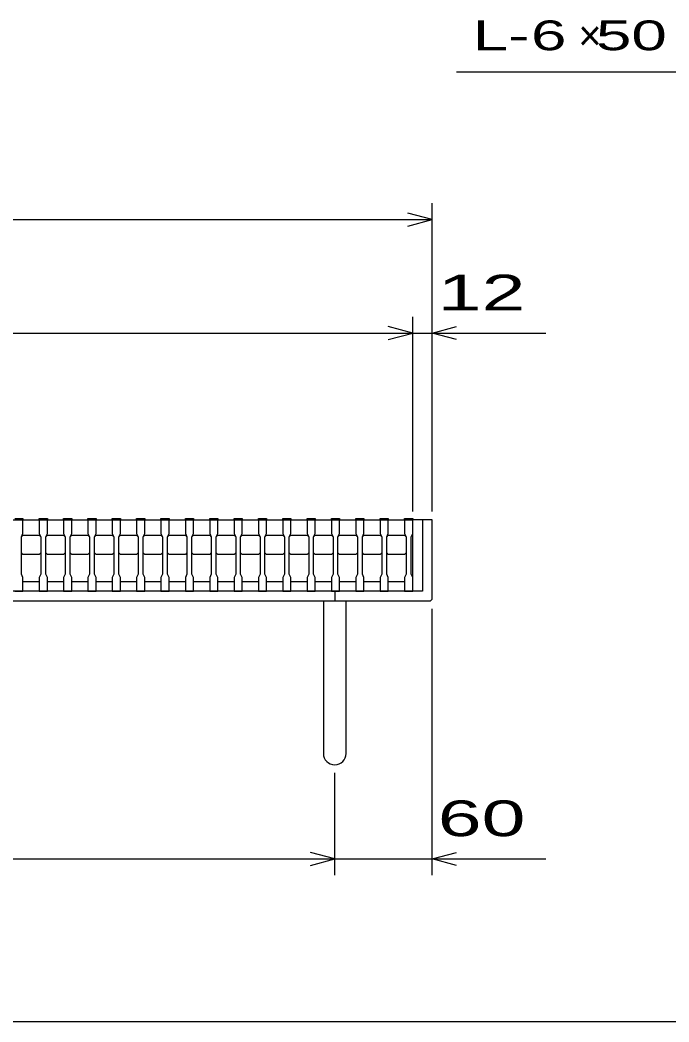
# Model space of a CAD drawing. Units: millimetres, scale not verified. Extents: x -1820 to 1731, y -1282 to 1054.
# Drawn here: x -615 to -215, y -1146 to -529 of the extents above; entities that cross this region are included whole.
import ezdxf
from ezdxf.enums import TextEntityAlignment as Align

# ---------------------------------------------------------------- set-up
doc = ezdxf.new("R2010")
doc.units = ezdxf.units.MM
doc.header["$LTSCALE"] = 10
for name, color, linetype, lineweight in [('0_2', 150, 'Continuous', 25), ('16', 3, 'Continuous', 25), ('19', 6, 'Continuous', 25), ('22', 2, 'Continuous', 25)]:
    doc.layers.add(name, color=color, linetype=linetype, lineweight=lineweight)
doc.styles.add('ベクトル', font='')
doc.styles.get('ベクトル').set_extended_font_data('ベクトル')

msp = doc.modelspace()

# ---------------------------------------------------------------- linework, layer by layer
at = {"layer": '0_2'}
msp.add_line((1731, -1146.5), (-1729, -1146.5), dxfattribs=at)
at = {"layer": '16'}
for p, q in [((-918, -837), (-373, -837)), ((-618, -836.3), (-613, -836.3)), ((-613, -837), (-618, -837)), ((-613, -836.3), (-613, -837)), ((-613, -845.5), (-613, -837)), ((-603, -837), (-603, -836.3)), ((-603, -836.3), (-598, -836.3)), ((-603, -837), (-603, -845.5)), ((-598, -837), (-603, -837)), ((-598, -836.3), (-598, -837)), ((-598, -845.5), (-598, -837)), ((-588, -837), (-588, -836.3)), ((-588, -836.3), (-583, -836.3)), ((-588, -837), (-588, -845.5)), ((-583, -837), (-588, -837)), ((-583, -836.3), (-583, -837)), ((-583, -845.5), (-583, -837)), ((-573, -837), (-573, -836.3)), ((-573, -836.3), (-568, -836.3)), ((-573, -837), (-573, -845.5)), ((-568, -837), (-573, -837)), ((-568, -836.3), (-568, -837)), ((-568, -845.5), (-568, -837)), ((-558, -837), (-558, -836.3)), ((-558, -836.3), (-553, -836.3)), ((-558, -837), (-558, -845.5)), ((-553, -837), (-558, -837)), ((-553, -836.3), (-553, -837)), ((-553, -845.5), (-553, -837)), ((-543, -837), (-543, -836.3)), ((-543, -836.3), (-538, -836.3)), ((-543, -837), (-543, -845.5)), ((-538, -837), (-543, -837)), ((-538, -836.3), (-538, -837)), ((-538, -845.5), (-538, -837)), ((-528, -837), (-528, -836.3)), ((-528, -836.3), (-523, -836.3)), ((-528, -837), (-528, -845.5)), ((-523, -837), (-528, -837)), ((-523, -836.3), (-523, -837)), ((-523, -845.5), (-523, -837)), ((-513, -837), (-513, -836.3)), ((-513, -836.3), (-508, -836.3)), ((-513, -837), (-513, -845.5)), ((-508, -837), (-513, -837)), ((-508, -836.3), (-508, -837)), ((-508, -845.5), (-508, -837)), ((-498, -837), (-498, -836.3)), ((-498, -836.3), (-493, -836.3)), ((-498, -837), (-498, -845.5)), ((-493, -837), (-498, -837)), ((-493, -836.3), (-493, -837)), ((-493, -845.5), (-493, -837)), ((-483, -837), (-483, -836.3)), ((-483, -836.3), (-478, -836.3)), ((-483, -837), (-483, -845.5)), ((-478, -837), (-483, -837)), ((-478, -836.3), (-478, -837)), ((-478, -845.5), (-478, -837)), ((-468, -837), (-468, -836.3)), ((-468, -836.3), (-463, -836.3)), ((-468, -837), (-468, -845.5)), ((-463, -837), (-468, -837)), ((-463, -836.3), (-463, -837)), ((-463, -845.5), (-463, -837)), ((-453, -837), (-453, -836.3)), ((-453, -836.3), (-448, -836.3)), ((-453, -837), (-453, -845.5)), ((-448, -837), (-453, -837)), ((-448, -836.3), (-448, -837)), ((-448, -845.5), (-448, -837)), ((-438, -837), (-438, -836.3)), ((-438, -836.3), (-433, -836.3)), ((-438, -837), (-438, -845.5)), ((-433, -837), (-438, -837)), ((-433, -836.3), (-433, -837)), ((-433, -845.5), (-433, -837)), ((-423, -837), (-423, -836.3)), ((-423, -836.3), (-418, -836.3)), ((-423, -837), (-423, -845.5)), ((-418, -837), (-423, -837)), ((-418, -836.3), (-418, -837)), ((-418, -845.5), (-418, -837)), ((-408, -837), (-408, -836.3)), ((-408, -836.3), (-403, -836.3)), ((-408, -837), (-408, -845.5)), ((-403, -837), (-408, -837)), ((-403, -836.3), (-403, -837)), ((-403, -845.5), (-403, -837)), ((-393, -837), (-393, -836.3)), ((-393, -836.3), (-388, -836.3)), ((-393, -837), (-393, -845.5)), ((-388, -837), (-393, -837)), ((-388, -836.3), (-388, -837)), ((-388, -845.5), (-388, -837)), ((-378, -837), (-378, -836.3)), ((-378, -836.3), (-373, -836.3)), ((-378, -837), (-378, -845.5)), ((-373, -837), (-378, -837)), ((-373, -836.3), (-373, -837)), ((-373, -845.5), (-373, -837)), ((-373, -875), (-373, -837)), ((-614, -847.5), (-613, -845.5)), ((-603, -845.5), (-602, -847.5)), ((-599, -847.5), (-598, -845.5)), ((-588, -845.5), (-587, -847.5)), ((-584, -847.5), (-583, -845.5)), ((-573, -845.5), (-572, -847.5)), ((-569, -847.5), (-568, -845.5)), ((-558, -845.5), (-557, -847.5)), ((-554, -847.5), (-553, -845.5)), ((-543, -845.5), (-542, -847.5)), ((-539, -847.5), (-538, -845.5)), ((-528, -845.5), (-527, -847.5)), ((-524, -847.5), (-523, -845.5)), ((-513, -845.5), (-512, -847.5)), ((-509, -847.5), (-508, -845.5)), ((-498, -845.5), (-497, -847.5)), ((-494, -847.5), (-493, -845.5)), ((-483, -845.5), (-482, -847.5)), ((-479, -847.5), (-478, -845.5)), ((-468, -845.5), (-467, -847.5)), ((-464, -847.5), (-463, -845.5)), ((-453, -845.5), (-452, -847.5)), ((-449, -847.5), (-448, -845.5)), ((-438, -845.5), (-437, -847.5)), ((-434, -847.5), (-433, -845.5)), ((-423, -845.5), (-422, -847.5)), ((-419, -847.5), (-418, -845.5)), ((-408, -845.5), (-407, -847.5)), ((-404, -847.5), (-403, -845.5)), ((-393, -845.5), (-392, -847.5)), ((-389, -847.5), (-388, -845.5)), ((-378, -845.5), (-377, -847.5)), ((-374, -847.5), (-373, -845.5)), ((-614, -847.5), (-613, -846.5)), ((-614, -870.5), (-614, -847.5)), ((-613, -846.5), (-603, -846.5)), ((-603, -846.5), (-602, -847.5)), ((-602, -847.5), (-602, -870.5)), ((-599, -847.5), (-598, -846.5)), ((-599, -870.5), (-599, -847.5)), ((-598, -846.5), (-588, -846.5)), ((-588, -846.5), (-587, -847.5)), ((-587, -847.5), (-587, -870.5)), ((-584, -847.5), (-583, -846.5)), ((-584, -870.5), (-584, -847.5)), ((-583, -846.5), (-573, -846.5)), ((-573, -846.5), (-572, -847.5)), ((-572, -847.5), (-572, -870.5)), ((-569, -847.5), (-568, -846.5)), ((-569, -870.5), (-569, -847.5)), ((-568, -846.5), (-558, -846.5)), ((-558, -846.5), (-557, -847.5)), ((-557, -847.5), (-557, -870.5)), ((-554, -847.5), (-553, -846.5)), ((-554, -870.5), (-554, -847.5)), ((-553, -846.5), (-543, -846.5)), ((-543, -846.5), (-542, -847.5)), ((-542, -847.5), (-542, -870.5)), ((-539, -847.5), (-538, -846.5)), ((-539, -870.5), (-539, -847.5)), ((-538, -846.5), (-528, -846.5)), ((-528, -846.5), (-527, -847.5)), ((-527, -847.5), (-527, -870.5)), ((-524, -847.5), (-523, -846.5)), ((-524, -870.5), (-524, -847.5)), ((-523, -846.5), (-513, -846.5)), ((-513, -846.5), (-512, -847.5)), ((-512, -847.5), (-512, -870.5)), ((-509, -847.5), (-508, -846.5)), ((-509, -870.5), (-509, -847.5)), ((-508, -846.5), (-498, -846.5)), ((-498, -846.5), (-497, -847.5)), ((-497, -847.5), (-497, -870.5)), ((-494, -847.5), (-493, -846.5)), ((-494, -870.5), (-494, -847.5)), ((-493, -846.5), (-483, -846.5)), ((-483, -846.5), (-482, -847.5)), ((-482, -847.5), (-482, -870.5)), ((-479, -847.5), (-478, -846.5)), ((-479, -870.5), (-479, -847.5)), ((-478, -846.5), (-468, -846.5)), ((-468, -846.5), (-467, -847.5)), ((-467, -847.5), (-467, -870.5)), ((-464, -847.5), (-463, -846.5)), ((-464, -870.5), (-464, -847.5)), ((-463, -846.5), (-453, -846.5)), ((-453, -846.5), (-452, -847.5)), ((-452, -847.5), (-452, -870.5)), ((-449, -847.5), (-448, -846.5)), ((-449, -870.5), (-449, -847.5)), ((-448, -846.5), (-438, -846.5)), ((-438, -846.5), (-437, -847.5)), ((-437, -847.5), (-437, -870.5)), ((-434, -847.5), (-433, -846.5)), ((-434, -870.5), (-434, -847.5)), ((-433, -846.5), (-423, -846.5)), ((-423, -846.5), (-422, -847.5)), ((-422, -847.5), (-422, -870.5)), ((-419, -847.5), (-418, -846.5)), ((-419, -870.5), (-419, -847.5)), ((-418, -846.5), (-408, -846.5)), ((-408, -846.5), (-407, -847.5)), ((-407, -847.5), (-407, -870.5)), ((-404, -847.5), (-403, -846.5)), ((-404, -870.5), (-404, -847.5)), ((-403, -846.5), (-393, -846.5)), ((-393, -846.5), (-392, -847.5)), ((-392, -847.5), (-392, -870.5)), ((-389, -847.5), (-388, -846.5)), ((-389, -870.5), (-389, -847.5)), ((-388, -846.5), (-378, -846.5)), ((-378, -846.5), (-377, -847.5)), ((-377, -847.5), (-377, -870.5)), ((-374, -870.5), (-374, -847.5)), ((-613, -858.5), (-614, -857.5)), ((-602, -857.5), (-603, -858.5)), ((-598, -858.5), (-599, -857.5)), ((-587, -857.5), (-588, -858.5)), ((-583, -858.5), (-584, -857.5)), ((-572, -857.5), (-573, -858.5)), ((-568, -858.5), (-569, -857.5)), ((-557, -857.5), (-558, -858.5)), ((-553, -858.5), (-554, -857.5)), ((-542, -857.5), (-543, -858.5)), ((-538, -858.5), (-539, -857.5)), ((-527, -857.5), (-528, -858.5)), ((-523, -858.5), (-524, -857.5)), ((-512, -857.5), (-513, -858.5)), ((-508, -858.5), (-509, -857.5)), ((-497, -857.5), (-498, -858.5)), ((-493, -858.5), (-494, -857.5)), ((-482, -857.5), (-483, -858.5)), ((-478, -858.5), (-479, -857.5)), ((-467, -857.5), (-468, -858.5)), ((-463, -858.5), (-464, -857.5)), ((-452, -857.5), (-453, -858.5)), ((-448, -858.5), (-449, -857.5)), ((-437, -857.5), (-438, -858.5)), ((-433, -858.5), (-434, -857.5)), ((-422, -857.5), (-423, -858.5)), ((-418, -858.5), (-419, -857.5)), ((-407, -857.5), (-408, -858.5)), ((-403, -858.5), (-404, -857.5)), ((-392, -857.5), (-393, -858.5)), ((-388, -858.5), (-389, -857.5)), ((-377, -857.5), (-378, -858.5)), ((-603, -858.5), (-613, -858.5)), ((-588, -858.5), (-598, -858.5)), ((-573, -858.5), (-583, -858.5)), ((-558, -858.5), (-568, -858.5)), ((-543, -858.5), (-553, -858.5)), ((-528, -858.5), (-538, -858.5)), ((-513, -858.5), (-523, -858.5)), ((-498, -858.5), (-508, -858.5)), ((-483, -858.5), (-493, -858.5)), ((-468, -858.5), (-478, -858.5)), ((-453, -858.5), (-463, -858.5)), ((-438, -858.5), (-448, -858.5)), ((-423, -858.5), (-433, -858.5)), ((-408, -858.5), (-418, -858.5)), ((-393, -858.5), (-403, -858.5)), ((-378, -858.5), (-388, -858.5)), ((-613, -872.5), (-614, -870.5)), ((-602, -870.5), (-603, -872.5)), ((-598, -872.5), (-599, -870.5)), ((-587, -870.5), (-588, -872.5)), ((-583, -872.5), (-584, -870.5)), ((-572, -870.5), (-573, -872.5)), ((-568, -872.5), (-569, -870.5)), ((-557, -870.5), (-558, -872.5)), ((-553, -872.5), (-554, -870.5)), ((-542, -870.5), (-543, -872.5)), ((-538, -872.5), (-539, -870.5)), ((-527, -870.5), (-528, -872.5)), ((-523, -872.5), (-524, -870.5)), ((-512, -870.5), (-513, -872.5)), ((-508, -872.5), (-509, -870.5)), ((-497, -870.5), (-498, -872.5)), ((-493, -872.5), (-494, -870.5)), ((-482, -870.5), (-483, -872.5)), ((-478, -872.5), (-479, -870.5)), ((-467, -870.5), (-468, -872.5)), ((-463, -872.5), (-464, -870.5)), ((-452, -870.5), (-453, -872.5)), ((-448, -872.5), (-449, -870.5)), ((-437, -870.5), (-438, -872.5)), ((-433, -872.5), (-434, -870.5)), ((-422, -870.5), (-423, -872.5)), ((-418, -872.5), (-419, -870.5)), ((-407, -870.5), (-408, -872.5)), ((-403, -872.5), (-404, -870.5)), ((-392, -870.5), (-393, -872.5)), ((-388, -872.5), (-389, -870.5)), ((-377, -870.5), (-378, -872.5)), ((-373, -872.5), (-374, -870.5)), ((-613, -881), (-613, -872.5)), ((-613, -875), (-603, -875)), ((-603, -872.5), (-603, -881)), ((-598, -881), (-598, -872.5)), ((-598, -875), (-588, -875)), ((-588, -872.5), (-588, -881)), ((-583, -881), (-583, -872.5)), ((-583, -875), (-573, -875)), ((-573, -872.5), (-573, -881)), ((-568, -881), (-568, -872.5)), ((-568, -875), (-558, -875)), ((-558, -872.5), (-558, -881)), ((-553, -881), (-553, -872.5)), ((-553, -875), (-543, -875)), ((-543, -872.5), (-543, -881)), ((-538, -881), (-538, -872.5)), ((-538, -875), (-528, -875)), ((-528, -872.5), (-528, -881)), ((-523, -881), (-523, -872.5)), ((-523, -875), (-513, -875)), ((-513, -872.5), (-513, -881)), ((-508, -881), (-508, -872.5)), ((-508, -875), (-498, -875)), ((-498, -872.5), (-498, -881)), ((-493, -881), (-493, -872.5)), ((-493, -875), (-483, -875)), ((-483, -872.5), (-483, -881)), ((-478, -881), (-478, -872.5)), ((-478, -875), (-468, -875)), ((-468, -872.5), (-468, -881)), ((-463, -881), (-463, -872.5)), ((-463, -875), (-453, -875)), ((-453, -872.5), (-453, -881)), ((-448, -881), (-448, -872.5)), ((-448, -875), (-438, -875)), ((-438, -872.5), (-438, -881)), ((-433, -881), (-433, -872.5)), ((-433, -875), (-423, -875)), ((-423, -872.5), (-423, -881)), ((-418, -881), (-418, -872.5)), ((-418, -875), (-408, -875)), ((-408, -872.5), (-408, -881)), ((-403, -881), (-403, -872.5)), ((-403, -875), (-393, -875)), ((-393, -872.5), (-393, -881)), ((-388, -881), (-388, -872.5)), ((-388, -875), (-378, -875)), ((-378, -872.5), (-378, -881)), ((-373, -881), (-373, -872.5)), ((-618, -881), (-613, -881)), ((-603, -881), (-598, -881)), ((-588, -881), (-583, -881)), ((-573, -881), (-568, -881)), ((-558, -881), (-553, -881)), ((-543, -881), (-538, -881)), ((-528, -881), (-523, -881)), ((-513, -881), (-508, -881)), ((-498, -881), (-493, -881)), ((-483, -881), (-478, -881)), ((-468, -881), (-463, -881)), ((-453, -881), (-448, -881)), ((-438, -881), (-433, -881)), ((-423, -881), (-418, -881)), ((-408, -881), (-403, -881)), ((-393, -881), (-388, -881)), ((-378, -881), (-373, -881))]:
    msp.add_line(p, q, dxfattribs=at)
at = {"layer": '19'}
for p, q in [((-361, -837), (-373, -837)), ((-367, -837), (-367, -881)), ((-361, -886), (-361, -837)), ((-367, -881), (-1475, -881)), ((-421, -881), (-421, -887)), ((-1480, -887), (-362, -887)), ((-428, -887), (-428, -981)), ((-414, -981), (-414, -887)), ((-362, -887), (-361, -886))]:
    msp.add_line(p, q, dxfattribs=at)
msp.add_arc((-421, -981), 7, 180, 0, dxfattribs=at)
at = {"layer": '22', "color": 4}
for p, q in [((-346, -561), (-146, -561)), ((-361, -832), (-361, -642)), ((-361, -652), (-376, -648)), ((-1481, -652), (-361, -652)), ((-376, -656), (-361, -652)), ((-373, -832), (-373, -712)), ((-361, -832), (-361, -712)), ((-918, -722), (-373, -722)), ((-373, -722), (-388, -718)), ((-388, -726), (-373, -722)), ((-373, -722), (-361, -722)), ((-361, -722), (-346, -718)), ((-346, -726), (-361, -722)), ((-361, -722), (-291, -722)), ((-361, -1056), (-361, -892)), ((-421, -1056), (-421, -993)), ((-421, -1046), (-436, -1042)), ((-361, -1046), (-346, -1042)), ((-1421, -1046), (-421, -1046)), ((-436, -1050), (-421, -1046)), ((-421, -1046), (-361, -1046)), ((-346, -1050), (-361, -1046)), ((-361, -1046), (-291, -1046))]:
    msp.add_line(p, q, dxfattribs=at)

# ---------------------------------------------------------------- texts
at = {"layer": '22', "style": 'ベクトル'}
for s, height, width, p in [('L-', 18.33, 1.6, (-336, -538.5)), (' 6 ', 18.33, 1.6, (-311, -538.5)), (' 50 ', 18.33, 1.6, (-271, -538.5)), (' 12 ', 21.99, 1.65, (-371, -697)), (' 60 ', 21.99, 1.65, (-371, -1021))]:
    msp.add_text(s, height=height, dxfattribs=dict(at, width=width)).set_placement(p, align=Align.MIDDLE_LEFT)
msp.add_text('×', height=18.33, dxfattribs=at).set_placement((-271, -538.5), align=Align.MIDDLE_LEFT)

doc.saveas('drawing.dxf')
